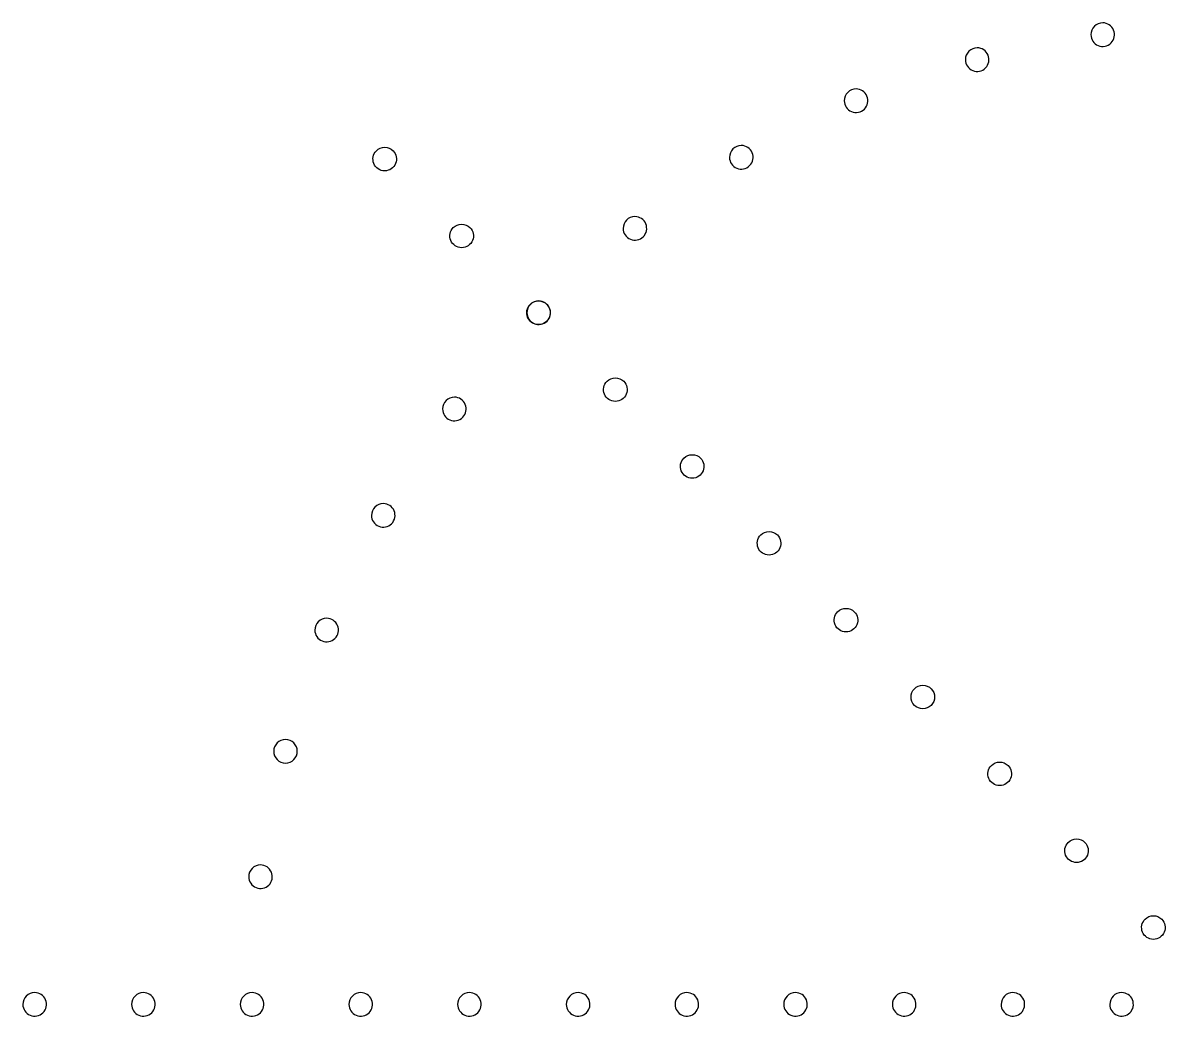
# Model space of a CAD drawing. Extents: x -2 to 3329, y -17 to 3184.
# Drawn here: x 128 to 1643, y 1567 to 2884 of the extents above; entities that cross this region are included whole.
import ezdxf

# ---------------------------------------------------------------- set-up
doc = ezdxf.new("R2010")
doc.units = 0
doc.layers.add('Centerlines', color=7, linetype='CONTINUOUS')

msp = doc.modelspace()

# ---------------------------------------------------------------- linework, layer by layer
at = {"layer": 'Centerlines', "color": 1}
for points in [[(1543.366071, 2868.736608)], [(1377.116847, 2835.671472)], [(1216.603287, 2781.191059)], [(618.857017, 2714.972401)], [(1064.571759, 2706.226913)], [(720.69342, 2613.162052)], [(923.623695, 2612.061101)], [(796.169079, 2500.302816)], [(822.529822, 2511.351704)], [(924.366174, 2409.541406)], [(684.390267, 2372.864544)], [(1026.202577, 2307.731057)], [(590.199536, 2231.92548)], [(1128.039081, 2205.920607)], [(1229.875484, 2104.110258)], [(515.208642, 2079.895392)], [(1331.711886, 2002.29991)], [(460.701798, 1919.37528)], [(1433.548289, 1900.489561)], [(1535.384691, 1798.679212)], [(427.612729, 1753.112016)], [(1637.221094, 1696.868864)], [(128.380304, 1584)], [(272.380304, 1584)], [(416.380167, 1584)], [(416.380304, 1584)], [(560.380304, 1584)], [(704.380239, 1584)], [(848.380239, 1584)], [(992.380239, 1584)], [(1136.380167, 1584)], [(1280.380167, 1584)], [(1424.380167, 1584)], [(1568.380167, 1584)]]:
    msp.add_lwpolyline(points, close=True, dxfattribs=at)
for points in [[(1547.941015, 2879.781499), (1545.011728, 2876.852212), (1543.366071, 2872.879246), (1543.366071, 2868.736608)], [(1558.985906, 2884.356443), (1554.843268, 2884.356443), (1550.870302, 2882.710786), (1547.941015, 2879.781499)], [(1573.416752, 2874.71406), (1570.999098, 2880.550792), (1565.30354, 2884.356443), (1558.985906, 2884.356443)], [(1543.366071, 2868.736608), (1543.366071, 2862.418975), (1547.171722, 2856.723416), (1553.008454, 2854.305762)], [(1570.030797, 2857.691717), (1574.498039, 2862.158958), (1575.834406, 2868.877328), (1573.416752, 2874.71406)], [(1392.736682, 2851.291307), (1388.594044, 2851.291307), (1384.621078, 2849.64565), (1381.691791, 2846.716363)], [(1407.167528, 2841.648924), (1404.749874, 2847.485656), (1399.054316, 2851.291307), (1392.736682, 2851.291307)], [(1553.008454, 2854.305762), (1558.845186, 2851.888109), (1565.563556, 2853.224475), (1570.030797, 2857.691717)], [(1381.691791, 2846.716363), (1378.762504, 2843.787076), (1377.116847, 2839.81411), (1377.116847, 2835.671472)], [(1377.116847, 2835.671472), (1377.116847, 2829.353839), (1380.922498, 2823.65828), (1386.75923, 2821.240626)], [(1403.781573, 2824.626581), (1408.248815, 2829.093822), (1409.585182, 2835.812192), (1407.167528, 2841.648924)], [(1386.75923, 2821.240626), (1392.595962, 2818.822973), (1399.314332, 2820.159339), (1403.781573, 2824.626581)], [(1221.178231, 2792.23595), (1218.248944, 2789.306663), (1216.603287, 2785.333697), (1216.603287, 2781.191059)], [(1232.223122, 2796.810894), (1228.080484, 2796.810894), (1224.107518, 2795.165238), (1221.178231, 2792.23595)], [(1246.653968, 2787.168511), (1244.236314, 2793.005243), (1238.540756, 2796.810894), (1232.223122, 2796.810894)], [(1243.268013, 2770.146168), (1247.735255, 2774.61341), (1249.071622, 2781.331779), (1246.653968, 2787.168511)], [(1216.603287, 2781.191059), (1216.603287, 2774.873426), (1220.408938, 2769.177867), (1226.24567, 2766.760214)], [(1226.24567, 2766.760214), (1232.082402, 2764.34256), (1238.800772, 2765.678927), (1243.268013, 2770.146168)], [(593.383459, 2697.946799), (590.965058, 2703.783222), (592.300565, 2710.501762), (596.767235, 2714.969575)], [(596.767235, 2714.969575), (599.696148, 2717.899237), (603.668903, 2719.545402), (607.811541, 2719.545932)], [(607.811541, 2719.545932), (611.954179, 2719.546462), (615.927355, 2717.901314), (618.857017, 2714.972401)], [(618.857017, 2714.972401), (623.32483, 2710.505731), (624.662057, 2703.787533), (622.24515, 2697.950491)], [(1069.146703, 2717.271804), (1066.217416, 2714.342517), (1064.571759, 2710.369551), (1064.571759, 2706.226913)], [(1080.191594, 2721.846748), (1076.048956, 2721.846748), (1072.07599, 2720.201091), (1069.146703, 2717.271804)], [(1094.62244, 2712.204365), (1092.204786, 2718.041097), (1086.509228, 2721.846748), (1080.191594, 2721.846748)], [(1091.236485, 2695.182022), (1095.703727, 2699.649263), (1097.040094, 2706.367633), (1094.62244, 2712.204365)], [(607.815538, 2688.306262), (601.497904, 2688.305454), (595.801859, 2692.110376), (593.383459, 2697.946799)], [(622.24515, 2697.950491), (619.828243, 2692.11345), (614.133171, 2688.307071), (607.815538, 2688.306262)], [(1064.571759, 2706.226913), (1064.571759, 2699.909279), (1068.37741, 2694.213721), (1074.214142, 2691.796067)], [(1074.214142, 2691.796067), (1080.050874, 2689.378413), (1086.769244, 2690.71478), (1091.236485, 2695.182022)], [(939.24353, 2627.680936), (930.616934, 2627.680936), (923.623695, 2620.687697), (923.623695, 2612.061101)], [(953.674376, 2618.038553), (951.256722, 2623.875285), (945.561164, 2627.680936), (939.24353, 2627.680936)], [(695.219861, 2596.13645), (692.801461, 2601.972873), (694.136968, 2608.691413), (698.603638, 2613.159226)], [(698.603638, 2613.159226), (701.53255, 2616.088888), (705.505306, 2617.735053), (709.647944, 2617.735583)], [(709.647944, 2617.735583), (713.790581, 2617.736113), (717.763758, 2616.090965), (720.69342, 2613.162052)], [(720.69342, 2613.162052), (725.161233, 2608.695383), (726.498459, 2601.977184), (724.081552, 2596.140143)], [(923.623695, 2612.061101), (923.623695, 2605.743467), (927.429346, 2600.047909), (933.266078, 2597.630255)], [(950.288421, 2601.01621), (954.755663, 2605.483451), (956.09203, 2612.201821), (953.674376, 2618.038553)], [(709.65194, 2586.495914), (703.334307, 2586.495105), (697.638262, 2590.300027), (695.219861, 2596.13645)], [(724.081552, 2596.140143), (721.664645, 2590.303101), (715.969574, 2586.496722), (709.65194, 2586.495914)], [(933.266078, 2597.630255), (939.10281, 2595.212601), (945.82118, 2596.548968), (950.288421, 2601.01621)], [(800.44004, 2511.348878), (803.368953, 2514.27854), (807.341708, 2515.924704), (811.484346, 2515.925234)], [(811.788914, 2515.922651), (807.646276, 2515.922651), (803.67331, 2514.276994), (800.744023, 2511.347707)], [(811.484346, 2515.925234), (815.626984, 2515.925764), (819.60016, 2514.280616), (822.529822, 2511.351704)], [(826.21976, 2506.280268), (823.802106, 2512.117), (818.106548, 2515.922651), (811.788914, 2515.922651)], [(797.056264, 2494.326102), (794.637863, 2500.162524), (795.973371, 2506.881065), (800.44004, 2511.348878)], [(800.744023, 2511.347707), (797.814736, 2508.41842), (796.169079, 2504.445454), (796.169079, 2500.302816)], [(796.169079, 2500.302816), (796.169079, 2493.985183), (799.97473, 2488.289624), (805.811462, 2485.87197)], [(822.529822, 2511.351704), (826.997635, 2506.885034), (828.334862, 2500.166836), (825.917955, 2494.329794)], [(822.833805, 2489.257925), (827.301047, 2493.725166), (828.637414, 2500.443536), (826.21976, 2506.280268)], [(811.488343, 2484.685565), (805.170709, 2484.684757), (799.474664, 2488.489679), (797.056264, 2494.326102)], [(805.811462, 2485.87197), (811.648194, 2483.454317), (818.366564, 2484.790683), (822.833805, 2489.257925)], [(825.917955, 2494.329794), (823.501048, 2488.492753), (817.805976, 2484.686373), (811.488343, 2484.685565)], [(898.892615, 2392.515804), (896.474215, 2398.352227), (897.809722, 2405.070767), (902.276392, 2409.53858)], [(902.276392, 2409.53858), (905.205305, 2412.468242), (909.17806, 2414.114407), (913.320698, 2414.114937)], [(913.320698, 2414.114937), (917.463336, 2414.115467), (921.436512, 2412.470319), (924.366174, 2409.541406)], [(924.366174, 2409.541406), (928.833987, 2405.074736), (930.171213, 2398.356538), (927.754306, 2392.519496)], [(688.965211, 2383.909435), (686.035924, 2380.980148), (684.390267, 2377.007182), (684.390267, 2372.864544)], [(700.010102, 2388.484379), (695.867464, 2388.484379), (691.894498, 2386.838722), (688.965211, 2383.909435)], [(714.440948, 2378.841996), (712.023294, 2384.678728), (706.327736, 2388.484379), (700.010102, 2388.484379)], [(711.054993, 2361.819653), (715.522235, 2366.286894), (716.858602, 2373.005264), (714.440948, 2378.841996)], [(913.324695, 2382.875267), (907.007061, 2382.874459), (901.311016, 2386.679381), (898.892615, 2392.515804)], [(927.754306, 2392.519496), (925.3374, 2386.682455), (919.642328, 2382.876076), (913.324695, 2382.875267)], [(684.390267, 2372.864544), (684.390267, 2366.546911), (688.195918, 2360.851352), (694.03265, 2358.433698)], [(694.03265, 2358.433698), (699.869382, 2356.016045), (706.587752, 2357.352411), (711.054993, 2361.819653)], [(1000.729018, 2290.705455), (998.310618, 2296.541878), (999.646125, 2303.260418), (1004.112795, 2307.728231)], [(1004.112795, 2307.728231), (1007.041707, 2310.657893), (1011.014463, 2312.304058), (1015.1571, 2312.304588)], [(1015.1571, 2312.304588), (1019.299738, 2312.305118), (1023.272915, 2310.65997), (1026.202577, 2307.731057)], [(1026.202577, 2307.731057), (1030.67039, 2303.264388), (1032.007616, 2296.546189), (1029.590709, 2290.709148)], [(1015.161097, 2281.064919), (1008.843464, 2281.06411), (1003.147418, 2284.869032), (1000.729018, 2290.705455)], [(1029.590709, 2290.709148), (1027.173802, 2284.872106), (1021.47873, 2281.065727), (1015.161097, 2281.064919)], [(594.77448, 2242.970371), (591.845193, 2240.041084), (590.199536, 2236.068118), (590.199536, 2231.92548)], [(605.819371, 2247.545315), (601.676733, 2247.545315), (597.703767, 2245.899658), (594.77448, 2242.970371)], [(620.250217, 2237.902932), (617.832563, 2243.739664), (612.137004, 2247.545315), (605.819371, 2247.545315)], [(590.199536, 2231.92548), (590.199536, 2225.607847), (594.005187, 2219.912288), (599.841919, 2217.494634)], [(616.864262, 2220.880589), (621.331504, 2225.34783), (622.66787, 2232.0662), (620.250217, 2237.902932)], [(599.841919, 2217.494634), (605.678651, 2215.076981), (612.397021, 2216.413347), (616.864262, 2220.880589)], [(1102.565522, 2188.895005), (1100.147122, 2194.731428), (1101.482629, 2201.449968), (1105.949299, 2205.917781)], [(1105.949299, 2205.917781), (1108.878212, 2208.847443), (1112.850967, 2210.493608), (1116.993605, 2210.494138)], [(1116.993605, 2210.494138), (1121.136242, 2210.494668), (1125.109419, 2208.849519), (1128.039081, 2205.920607)], [(1128.039081, 2205.920607), (1132.506894, 2201.453937), (1133.84412, 2194.735739), (1131.427213, 2188.898697)], [(1116.997601, 2179.254468), (1110.679968, 2179.25366), (1104.983923, 2183.058582), (1102.565522, 2188.895005)], [(1131.427213, 2188.898697), (1129.010306, 2183.061656), (1123.315235, 2179.255276), (1116.997601, 2179.254468)], [(1207.785702, 2104.107432), (1213.884846, 2110.208137), (1223.774778, 2110.209403), (1229.875484, 2104.110258)], [(519.783586, 2090.940283), (516.854298, 2088.010996), (515.208642, 2084.03803), (515.208642, 2079.895392)], [(530.828477, 2095.515227), (526.685839, 2095.515227), (522.712873, 2093.86957), (519.783586, 2090.940283)], [(545.259322, 2085.872844), (542.841669, 2091.709576), (537.14611, 2095.515227), (530.828477, 2095.515227)], [(1204.401925, 2087.084656), (1201.983524, 2092.921079), (1203.319032, 2099.639619), (1207.785702, 2104.107432)], [(1229.875484, 2104.110258), (1234.343297, 2099.643588), (1235.680523, 2092.92539), (1233.263616, 2087.088349)], [(515.208642, 2079.895392), (515.208642, 2073.577759), (519.014292, 2067.8822), (524.851025, 2065.464546)], [(541.873368, 2068.850501), (546.340609, 2073.317742), (547.676976, 2080.036112), (545.259322, 2085.872844)], [(1218.834004, 2077.44412), (1212.516371, 2077.443311), (1206.820325, 2081.248233), (1204.401925, 2087.084656)], [(1233.263616, 2087.088349), (1230.846709, 2081.251307), (1225.151637, 2077.444928), (1218.834004, 2077.44412)], [(524.851025, 2065.464546), (530.687757, 2063.046893), (537.406126, 2064.383259), (541.873368, 2068.850501)], [(1309.62493, 1980.207302), (1303.524225, 1986.306446), (1303.52296, 1996.196378), (1309.622104, 2002.297084)], [(1309.622104, 2002.297084), (1312.551017, 2005.226746), (1316.523772, 2006.87291), (1320.66641, 2006.87344)], [(1320.66641, 2006.87344), (1324.809048, 2006.87397), (1328.782224, 2005.228822), (1331.711886, 2002.29991)], [(1331.711886, 2002.29991), (1337.812591, 1996.200765), (1337.813857, 1986.310833), (1331.714712, 1980.210128)], [(1331.714712, 1980.210128), (1325.615568, 1974.109422), (1315.725636, 1974.108157), (1309.62493, 1980.207302)], [(465.276742, 1930.420171), (462.347454, 1927.490884), (460.701798, 1923.517918), (460.701798, 1919.37528)], [(476.321633, 1934.995115), (472.178995, 1934.995115), (468.206029, 1933.349458), (465.276742, 1930.420171)], [(491.941467, 1919.37528), (491.941467, 1928.001877), (484.948229, 1934.995115), (476.321633, 1934.995115)], [(460.701798, 1919.37528), (460.701798, 1910.748683), (467.695036, 1903.755445), (476.321633, 1903.755445)], [(476.321633, 1903.755445), (484.948229, 1903.755445), (491.941467, 1910.748683), (491.941467, 1919.37528)], [(1408.07473, 1883.463959), (1405.65633, 1889.300382), (1406.991837, 1896.018922), (1411.458507, 1900.486735)], [(1411.458507, 1900.486735), (1414.387419, 1903.416397), (1418.360175, 1905.062562), (1422.502812, 1905.063092)], [(1422.502812, 1905.063092), (1426.64545, 1905.063622), (1430.618627, 1903.418473), (1433.548289, 1900.489561)], [(1433.548289, 1900.489561), (1438.016102, 1896.022891), (1439.353328, 1889.304693), (1436.936421, 1883.467651)], [(1422.506809, 1873.823422), (1416.189176, 1873.822614), (1410.49313, 1877.627536), (1408.07473, 1883.463959)], [(1436.936421, 1883.467651), (1434.519514, 1877.63061), (1428.824443, 1873.824231), (1422.506809, 1873.823422)], [(1513.294909, 1798.676386), (1516.223822, 1801.606048), (1520.196577, 1803.252213), (1524.339215, 1803.252743)], [(1524.339215, 1803.252743), (1528.481853, 1803.253273), (1532.455029, 1801.608125), (1535.384691, 1798.679212)], [(1509.911133, 1781.65361), (1507.492732, 1787.490033), (1508.828239, 1794.208573), (1513.294909, 1798.676386)], [(1535.384691, 1798.679212), (1539.852504, 1794.212543), (1541.189731, 1787.494344), (1538.772824, 1781.657303)], [(1524.343212, 1772.013074), (1518.025578, 1772.012265), (1512.329533, 1775.817187), (1509.911133, 1781.65361)], [(1538.772824, 1781.657303), (1536.355917, 1775.820261), (1530.660845, 1772.013882), (1524.343212, 1772.013074)], [(432.187673, 1764.156907), (429.258385, 1761.22762), (427.612729, 1757.254654), (427.612729, 1753.112016)], [(443.232564, 1768.731851), (439.089926, 1768.731851), (435.11696, 1767.086194), (432.187673, 1764.156907)], [(457.663409, 1759.089468), (455.245756, 1764.9262), (449.550197, 1768.731851), (443.232564, 1768.731851)], [(454.277455, 1742.067125), (458.744696, 1746.534366), (460.081063, 1753.252736), (457.663409, 1759.089468)], [(427.612729, 1753.112016), (427.612729, 1746.794383), (431.41838, 1741.098824), (437.255112, 1738.68117)], [(437.255112, 1738.68117), (443.091844, 1736.263517), (449.810213, 1737.599883), (454.277455, 1742.067125)], [(1611.747535, 1679.843262), (1609.329135, 1685.679684), (1610.664642, 1692.398225), (1615.131312, 1696.866038)], [(1615.131312, 1696.866038), (1618.060224, 1699.7957), (1622.03298, 1701.441864), (1626.175618, 1701.442394)], [(1626.175618, 1701.442394), (1630.318255, 1701.442924), (1634.291432, 1699.797776), (1637.221094, 1696.868864)], [(1637.221094, 1696.868864), (1641.688907, 1692.402194), (1643.026133, 1685.683995), (1640.609226, 1679.846954)], [(1626.179614, 1670.202725), (1619.861981, 1670.201917), (1614.165935, 1674.006839), (1611.747535, 1679.843262)], [(1640.609226, 1679.846954), (1638.192319, 1674.009912), (1632.497248, 1670.203533), (1626.179614, 1670.202725)], [(144.000139, 1599.619835), (135.373542, 1599.619835), (128.380304, 1592.626597), (128.380304, 1584)], [(158.430985, 1589.977452), (156.013331, 1595.814184), (150.317772, 1599.619835), (144.000139, 1599.619835)], [(288.000139, 1599.619835), (279.373542, 1599.619835), (272.380304, 1592.626597), (272.380304, 1584)], [(302.430985, 1589.977452), (300.013331, 1595.814184), (294.317772, 1599.619835), (288.000139, 1599.619835)], [(432.000002, 1599.619835), (423.373406, 1599.619835), (416.380167, 1592.626597), (416.380167, 1584)], [(432.000139, 1599.619835), (423.373542, 1599.619835), (416.380304, 1592.626597), (416.380304, 1584)], [(446.430848, 1589.977452), (444.013194, 1595.814184), (438.317636, 1599.619835), (432.000002, 1599.619835)], [(446.430985, 1589.977452), (444.013331, 1595.814184), (438.317772, 1599.619835), (432.000139, 1599.619835)], [(576.000139, 1599.619835), (567.373542, 1599.619835), (560.380304, 1592.626597), (560.380304, 1584)], [(590.430985, 1589.977452), (588.013331, 1595.814184), (582.317772, 1599.619835), (576.000139, 1599.619835)], [(720.000074, 1599.619835), (711.373478, 1599.619835), (704.380239, 1592.626597), (704.380239, 1584)], [(734.43092, 1589.977452), (732.013266, 1595.814184), (726.317708, 1599.619835), (720.000074, 1599.619835)], [(864.000074, 1599.619835), (855.373478, 1599.619835), (848.380239, 1592.626597), (848.380239, 1584)], [(878.43092, 1589.977452), (876.013266, 1595.814184), (870.317708, 1599.619835), (864.000074, 1599.619835)], [(1008.000074, 1599.619835), (999.373478, 1599.619835), (992.380239, 1592.626597), (992.380239, 1584)], [(1022.43092, 1589.977452), (1020.013266, 1595.814184), (1014.317708, 1599.619835), (1008.000074, 1599.619835)], [(1152.000002, 1599.619835), (1143.373406, 1599.619835), (1136.380167, 1592.626597), (1136.380167, 1584)], [(1166.430848, 1589.977452), (1164.013194, 1595.814184), (1158.317636, 1599.619835), (1152.000002, 1599.619835)], [(1296.000002, 1599.619835), (1287.373406, 1599.619835), (1280.380167, 1592.626597), (1280.380167, 1584)], [(1310.430848, 1589.977452), (1308.013194, 1595.814184), (1302.317636, 1599.619835), (1296.000002, 1599.619835)], [(1440.000002, 1599.619835), (1431.373406, 1599.619835), (1424.380167, 1592.626597), (1424.380167, 1584)], [(1454.430848, 1589.977452), (1452.013194, 1595.814184), (1446.317636, 1599.619835), (1440.000002, 1599.619835)], [(1584.000002, 1599.619835), (1575.373406, 1599.619835), (1568.380167, 1592.626597), (1568.380167, 1584)], [(1598.430848, 1589.977452), (1596.013194, 1595.814184), (1590.317636, 1599.619835), (1584.000002, 1599.619835)], [(128.380304, 1584), (128.380304, 1577.682367), (132.185955, 1571.986808), (138.022687, 1569.569154)], [(155.04503, 1572.955109), (159.512272, 1577.42235), (160.848638, 1584.14072), (158.430985, 1589.977452)], [(272.380304, 1584), (272.380304, 1577.682367), (276.185955, 1571.986808), (282.022687, 1569.569154)], [(299.04503, 1572.955109), (303.512272, 1577.42235), (304.848638, 1584.14072), (302.430985, 1589.977452)], [(416.380167, 1584), (416.380167, 1577.682367), (420.185818, 1571.986808), (426.02255, 1569.569154)], [(416.380304, 1584), (416.380304, 1577.682367), (420.185955, 1571.986808), (426.022687, 1569.569154)], [(443.044893, 1572.955109), (447.512135, 1577.42235), (448.848502, 1584.14072), (446.430848, 1589.977452)], [(443.04503, 1572.955109), (447.512272, 1577.42235), (448.848638, 1584.14072), (446.430985, 1589.977452)], [(560.380304, 1584), (560.380304, 1577.682367), (564.185955, 1571.986808), (570.022687, 1569.569154)], [(587.04503, 1572.955109), (591.512272, 1577.42235), (592.848638, 1584.14072), (590.430985, 1589.977452)], [(704.380239, 1584), (704.380239, 1577.682367), (708.18589, 1571.986808), (714.022622, 1569.569154)], [(731.044965, 1572.955109), (735.512207, 1577.42235), (736.848574, 1584.14072), (734.43092, 1589.977452)], [(848.380239, 1584), (848.380239, 1577.682367), (852.18589, 1571.986808), (858.022622, 1569.569154)], [(875.044965, 1572.955109), (879.512207, 1577.42235), (880.848574, 1584.14072), (878.43092, 1589.977452)], [(992.380239, 1584), (992.380239, 1577.682367), (996.18589, 1571.986808), (1002.022622, 1569.569154)], [(1019.044965, 1572.955109), (1023.512207, 1577.42235), (1024.848574, 1584.14072), (1022.43092, 1589.977452)], [(1136.380167, 1584), (1136.380167, 1577.682367), (1140.185818, 1571.986808), (1146.02255, 1569.569154)], [(1163.044893, 1572.955109), (1167.512135, 1577.42235), (1168.848502, 1584.14072), (1166.430848, 1589.977452)], [(1280.380167, 1584), (1280.380167, 1577.682367), (1284.185818, 1571.986808), (1290.02255, 1569.569154)], [(1307.044893, 1572.955109), (1311.512135, 1577.42235), (1312.848502, 1584.14072), (1310.430848, 1589.977452)], [(1424.380167, 1584), (1424.380167, 1577.682367), (1428.185818, 1571.986808), (1434.02255, 1569.569154)], [(1451.044893, 1572.955109), (1455.512135, 1577.42235), (1456.848502, 1584.14072), (1454.430848, 1589.977452)], [(1568.380167, 1584), (1568.380167, 1577.682367), (1572.185818, 1571.986808), (1578.02255, 1569.569154)], [(1595.044893, 1572.955109), (1599.512135, 1577.42235), (1600.848502, 1584.14072), (1598.430848, 1589.977452)], [(138.022687, 1569.569154), (143.859419, 1567.151501), (150.577789, 1568.487867), (155.04503, 1572.955109)], [(282.022687, 1569.569154), (287.859419, 1567.151501), (294.577789, 1568.487867), (299.04503, 1572.955109)], [(426.02255, 1569.569154), (431.859282, 1567.151501), (438.577652, 1568.487867), (443.044893, 1572.955109)], [(426.022687, 1569.569154), (431.859419, 1567.151501), (438.577789, 1568.487867), (443.04503, 1572.955109)], [(570.022687, 1569.569154), (575.859419, 1567.151501), (582.577789, 1568.487867), (587.04503, 1572.955109)], [(714.022622, 1569.569154), (719.859354, 1567.151501), (726.577724, 1568.487867), (731.044965, 1572.955109)], [(858.022622, 1569.569154), (863.859354, 1567.151501), (870.577724, 1568.487867), (875.044965, 1572.955109)], [(1002.022622, 1569.569154), (1007.859354, 1567.151501), (1014.577724, 1568.487867), (1019.044965, 1572.955109)], [(1146.02255, 1569.569154), (1151.859282, 1567.151501), (1158.577652, 1568.487867), (1163.044893, 1572.955109)], [(1290.02255, 1569.569154), (1295.859282, 1567.151501), (1302.577652, 1568.487867), (1307.044893, 1572.955109)], [(1434.02255, 1569.569154), (1439.859282, 1567.151501), (1446.577652, 1568.487867), (1451.044893, 1572.955109)], [(1578.02255, 1569.569154), (1583.859282, 1567.151501), (1590.577652, 1568.487867), (1595.044893, 1572.955109)]]:
    msp.add_open_spline(points, degree=3, dxfattribs=at)

doc.saveas('drawing.dxf')
